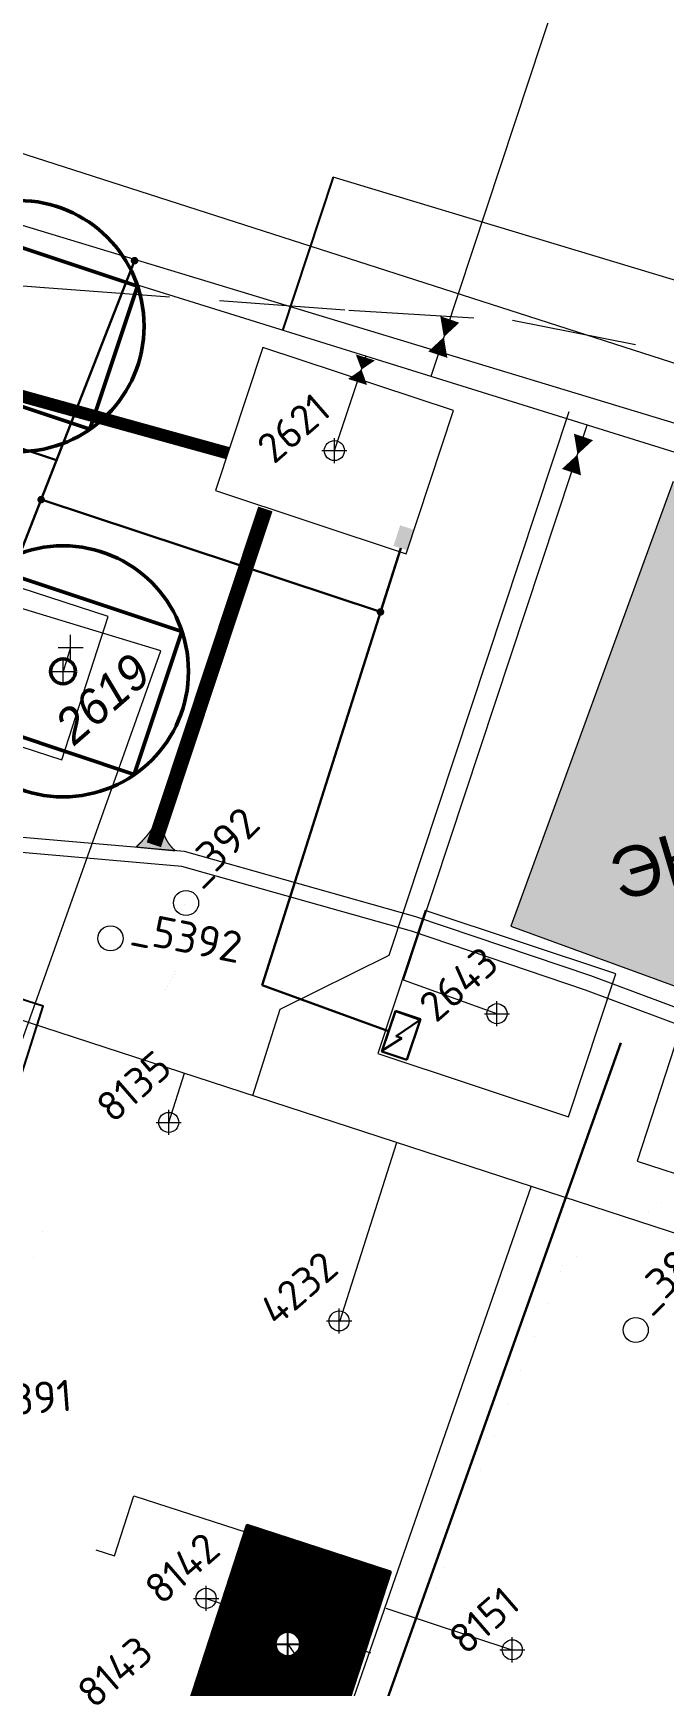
# Model space of a CAD drawing. Header units: millimetres. Extents: x 519 to 9564855, y -810 to 5021775.
# Drawn here: x 9532740 to 9532991, y 5000182 to 5000840 of the extents above; entities that cross this region are included whole.
import ezdxf

# ---------------------------------------------------------------- set-up
doc = ezdxf.new("R2010")
doc.units = ezdxf.units.MM
doc.header["$LTSCALE"] = 2
doc.header["$MEASUREMENT"] = 0
doc.header["$PDMODE"] = 2
doc.header["$PDSIZE"] = 5
doc.linetypes.add('92051501$0$GROUND2', pattern=[35, 25, -10])
for name, color, linetype, lineweight in [('160 скважин на2012 год.Выкидные линии', 5, 'Continuous', 30), ('PPLINE_GAS', 4, 'GAS_LINE', 30), ('SteamInjInfrastructure', 25, 'Continuous', 100), ('Скважины на 2022 год', 60, 'Continuous', 13), ('Скважины на 2024 год-125', 10, 'Continuous', 40), ('Скважины на 2026', 222, 'Continuous', 50), ('Скважины на 2026 доп.', 222, 'Continuous', 50), ('ТХ_Проект. НГ', 244, 'g_122_n', 50), ('Электро', 1, 'Continuous', 30), ('Электроснаб', 1, 'Continuous', 18), ('Электроснабжене', 1, 'Continuous', 18)]:
    doc.layers.add(name, color=color, linetype=linetype, lineweight=lineweight)
for name, color, linetype in [('Existing roads', 41, 'Continuous'), ('Future Roads', 44, 'Continuous'), ('OilColl&Flowlines', 3, 'Continuous'), ('OLD WELLS(dr.bfr2000)', 24, 'Continuous'), ('ROAD_FIELD', 255, '92051501$0$GROUND2'), ('ROAD_GROUND', 9, 'Continuous'), ('Stage 10 wells', 7, 'Continuous'), ('stage 7.frame', 7, 'Continuous'), ('Скважины на 2015 год', 7, 'Continuous'), ('Скважины на 2021 год', 7, 'Continuous'), ('Скважины на 2025 год _ОСМОТР', 5, 'Continuous')]:
    doc.layers.add(name, color=color, linetype=linetype)
doc.styles.add('92051501$0$STANDARD', font='simplex.shx')
doc.styles.add('Elect', font='isocpeur.ttf')
doc.styles.add('Line_GUGK', font='')
doc.styles.get('Line_GUGK').set_extended_font_data('Bm431', italic=True)
doc.linetypes.add('g_122_n', pattern='A,2,-2,3,-0.6,["Н",Line_GUGK,S=2,R=0,X=0,Y=-1],-3,3,-2,8,-2,8,-2,6', length=41.6)
doc.linetypes.add('GAS_LINE', pattern='A,0.5,-0.2,["G",92051501$0$STANDARD,S=0.1,R=0,X=-0.1,Y=-0.05],-0.05', length=0.75)
doc.linetypes.add('STM_LINE', pattern='A,0.5,-0.2,["S",92051501$0$STANDARD,S=0.1,R=0,X=-0.1,Y=-0.05],-0.05', length=0.75)

msp = doc.modelspace()

# ---------------------------------------------------------------- hatches: boundary and pattern name
at = {"layer": 'Existing roads', "lineweight": 0}
msp.add_hatch(color=256, dxfattribs=at).paths.add_polyline_path([(9532792.14234, 5000521.11305), (9532787.2532, 5000522.73078, -0.050105549), (9532781.08603, 5000515.75928), (9532796.58838, 5000514.41575, -0.137428316)])
at = {"layer": 'Скважины на 2015 год', "linetype": 'ByBlock', "lineweight": 0, "ltscale": 5}
h = msp.add_hatch(color=5, dxfattribs=at)
h.paths.add_polyline_path([(9533253.15634, 5000567.20661), (9533202.1, 5000385.25), (9533154.64, 5000402.55), (9533147.79, 5000386.36), (9533079.78, 5000410.72), (9533068.62, 5000433.81), (9532930.38, 5000484.23), (9532995.06, 5000661.42)])
h.paths.add_polyline_path([(9532972.95003, 5000484.57421), (9533189.86787, 5000549.61783), (9533179.46645, 5000584.30613), (9532962.54861, 5000519.26251)], flags=24)
at = {"layer": 'Скважины на 2024 год-125', "linetype": 'ByBlock', "lineweight": 0, "true_color": 0xadddf7}
h = msp.add_hatch(dxfattribs=at)
h.set_pattern_fill('ANSI31', color=141, angle=90)
h.set_pattern_definition([(135, (14530584.43366, -4549658.91241), (-0.0883883476483, -0.0883883476483), [])])
h.paths.add_polyline_path([(9532857.71102, 5000150.97723), (9532882.43238, 5000227.06175), (9532825.36898, 5000245.60277), (9532800.64762, 5000169.51825)])
h.paths.add_polyline_path([(9532836.54, 5000198.29, -1), (9532846.54, 5000198.29, -1)], flags=16)
at = {"layer": 'Электро', "ltscale": 7.5}
msp.add_hatch(color=256, dxfattribs=at).paths.add_polyline_path([(9532891.93521, 5000642.10867), (9532886.31284, 5000643.93473), (9532883.6507, 5000635.73809), (9532889.27307, 5000633.91203)])
at = {"layer": 'Электроснаб', "linetype": 'ByBlock', "lineweight": 0, "ltscale": 7.5}
msp.add_hatch(color=1, dxfattribs=at).paths.add_polyline_path([(9532891.93521, 5000642.10867), (9532886.31284, 5000643.93473), (9532883.6507, 5000635.73809), (9532889.27307, 5000633.91203)])
at = {"layer": 'Электроснабжене', "linetype": 'ByBlock', "lineweight": 0, "ltscale": 7.5}
msp.add_hatch(color=1, dxfattribs=at).paths.add_polyline_path([(9532891.93521, 5000642.10867), (9532886.31284, 5000643.93473), (9532883.6507, 5000635.73809), (9532889.27307, 5000633.91203)])

# ---------------------------------------------------------------- linework, layer by layer
at = {"lineweight": 0, "ltscale": 25}
for p, q in [((9532995.06, 5000661.42), (9532930.38, 5000484.23)), ((9532930.38, 5000484.23), (9533068.62, 5000433.81))]:
    msp.add_line(p, q, dxfattribs=at)
at = {"layer": '160 скважин на2012 год.Выкидные линии', "color": 3, "linetype": 'ByBlock', "lineweight": 0, "ltscale": 80}
msp.add_lwpolyline([(9533123.8, 5000702.9), (9532859.65586, 5000782.65387)], dxfattribs=at)
at = {"layer": 'DEFPOINTS', "color": 1, "lineweight": 0, "ltscale": 80}
msp.add_point((9532924.9, 5000449.4), dxfattribs=at)
at = {"layer": 'Existing roads', "linetype": 'ByBlock', "lineweight": 0, "ltscale": 50, "const_width": 5}
msp.add_lwpolyline([(9532596.59643, 5000733.83721), (9532596.59643, 5000733.83721), (9532817.61535, 5000672.68725)], dxfattribs=at)
at = {"layer": 'Existing roads', "lineweight": 0, "const_width": 6}
msp.add_lwpolyline([(9532832.59064, 5000650.4571), (9532788.17968, 5000516.65669)], dxfattribs=at)
at = {"layer": 'Future Roads', "linetype": 'ByBlock', "lineweight": 0, "ltscale": 25, "const_width": 0.5}
msp.add_lwpolyline([(9532787.2532, 5000522.73078), (9532792.14234, 5000521.11305, 0.14149944), (9532796.76985, 5000514.26177), (9532781.08603, 5000515.75928, 0.050105549), (9532787.2532, 5000522.73078, -1.474464134)], format="xyb", dxfattribs=at)
at = {"layer": 'OilColl&Flowlines', "lineweight": 0}
for p, q in [((9533166.7085, 5000619.67329), (9531812.4663, 5001041.3966)), ((9532860.1, 5000673.7), (9532872.65438, 5000711.24441))]:
    msp.add_line(p, q, dxfattribs=at)
at = {"layer": 'OilColl&Flowlines', "linetype": 'ByBlock', "lineweight": 0, "ltscale": 25}
msp.add_line((9532991.3, 5000983.6), (9532898.51754, 5000703.19039), dxfattribs=at)
at = {"layer": 'OilColl&Flowlines', "lineweight": 25}
msp.add_line((9532859.65586, 5000782.65387), (9532839.43748, 5000721.58846), dxfattribs=at)
at = {"layer": 'OilColl&Flowlines', "color": 3, "linetype": 'ByBlock', "lineweight": 0, "ltscale": 25}
for p, q in [((9532887.70974, 5000462.77029), (9532960.83883, 5000683.78298)), ((9532924.9, 5000449.4), (9532887.70974, 5000462.77029)), ((9532794.1, 5000406.1), (9532800.40321, 5000425.70313))]:
    msp.add_line(p, q, dxfattribs=at)
at = {"layer": 'OilColl&Flowlines', "linetype": 'ByBlock', "lineweight": 0}
msp.add_lwpolyline([(9532906.10259, 5000725.93156, 8, 0, 0), (9532903.72209, 5000718.91972, 0, 8, 0), (9532901.33974, 5000711.90246, 8, 8, 0)], format="xyseb", dxfattribs=at)
at = {"layer": 'OilColl&Flowlines', "lineweight": 0}
msp.add_lwpolyline([(9532869.34528, 5000701.02249, 8, 0, 0), (9532870.91006, 5000705.97267, 0, 8, 0), (9532872.43925, 5000710.81027, 8, 8, 0)], format="xyseb", dxfattribs=at)
at = {"layer": 'OilColl&Flowlines', "color": 3, "linetype": 'ByBlock', "lineweight": 0}
msp.add_lwpolyline([(9532959.36547, 5000679.14757, 8, 0, 0), (9532956.98497, 5000672.13573, 0, 8, 0), (9532954.60262, 5000665.11847, 8, 8, 0)], format="xyseb", dxfattribs=at)
at = {"layer": 'OLD WELLS(dr.bfr2000)', "lineweight": 0}
for centre in [(9532801, 5000493.5), (9532770.9, 5000479.4), (9532980.2, 5000323.4)]:
    msp.add_circle(centre, 5, dxfattribs=at)
at = {"layer": 'PPLINE_GAS', "lineweight": 0, "ltscale": 25}
msp.add_line((9531787.28782, 5001096.71499), (9533579.62579, 5000521.05574), dxfattribs=at)
at = {"layer": 'ROAD_FIELD', "lineweight": 0}
msp.add_lwpolyline([(9532030.0956, 5000784.04744), (9532035.337, 5000784.155), (9532090.937, 5000783.555), (9532214.437, 5000784.055), (9532324.437, 5000772.155), (9532437.137, 5000764.155), (9532559.937, 5000753.255), (9532624.837, 5000748.055), (9532744.537, 5000738.655), (9532865.837, 5000729.655), (9532931.037, 5000725.655), (9533000, 5000711.97154)], dxfattribs=at)
at = {"layer": 'ROAD_FIELD', "lineweight": 0, "const_width": 0.001, "flags": 128}
msp.add_lwpolyline([(9532795.53243, 5000508.41682), (9532804.47629, 5000479.7776), (9532751.87439, 5000385.15449), (9532703.417, 5000246.992), (9532674.674, 5000147.178), (9532646.09891, 5000074.12476), (9532641.8908, 5000062.91016)], dxfattribs=at)
at = {"layer": 'ROAD_FIELD', "color": 9, "lineweight": 0, "const_width": 0.001, "flags": 128}
msp.add_lwpolyline([(9533000, 5000123.24644), (9532971.5126, 5000148.48057), (9532941.38218, 5000162.85183), (9532907.24838, 5000147.30626), (9532883.96576, 5000155.51839), (9532885.034, 5000181.343), (9532914.78103, 5000258.17039), (9532950.96912, 5000349.06251), (9533000, 5000380.1483)], dxfattribs=at)
at = {"layer": 'ROAD_GROUND', "lineweight": 0}
for points in [[(9533408.91966, 5000281.15628), (9533364.87784, 5000295.14036), (9533321.38976, 5000317.23271), (9533258.4517, 5000348.85183), (9533193.98863, 5000379.32892), (9533094.35272, 5000415.17801), (9533023.68296, 5000441.46677), (9533002.10473, 5000449.54982), (9532962.24392, 5000464.48139), (9532892.62495, 5000488.02162), (9532800.37819, 5000514.01935), (9532724.99548, 5000520.55251), (9532672.76269, 5000521.55506), (9532624.39613, 5000521.45534), (9532578.87173, 5000526.39291), (9532502.91185, 5000556.91605), (9532330.26623, 5000634.53656), (9532269.59146, 5000656.60012), (9532183.36746, 5000683.13828), (9531915.45347, 5000755.06708), (9531782.70935, 5000788.47934), (9531689.13653, 5000807.97368), (9531646.07461, 5000819.66362)], [(9533407.10388, 5000275.43763), (9533362.59616, 5000289.56964), (9533318.68424, 5000311.8773), (9533255.8223, 5000343.45818), (9533191.68537, 5000373.78108), (9533092.29104, 5000409.54325), (9533021.58463, 5000435.84564), (9533000, 5000443.93109), (9532960.23008, 5000458.82861), (9532890.84905, 5000482.28839), (9532799.29581, 5000508.09066), (9532724.67852, 5000514.55749), (9532672.7113, 5000515.55494), (9532624.07787, 5000515.45467), (9532577.40226, 5000520.5171), (9532500.56215, 5000551.39395), (9532328.00776, 5000628.97344), (9532267.68254, 5000650.90989), (9532181.70654, 5000677.37172), (9531913.94322, 5000749.26007), (9531781.36465, 5000782.63066), (9531687.73747, 5000802.13633), (9531644.50269, 5000813.87319)]]:
    msp.add_lwpolyline(points, dxfattribs=at)
at = {"layer": 'Stage 10 wells', "color": 0, "linetype": 'ByBlock', "lineweight": 0}
msp.add_lwpolyline([(9532877.48202, 5000433.47759), (9532953.46255, 5000408.33701), (9532972.31798, 5000465.32241), (9532896.33745, 5000490.46299)], close=True, dxfattribs=at)
msp.add_circle((9532924.9, 5000449.4), 4, dxfattribs=at)
msp.add_point((9532924.9, 5000449.4), dxfattribs=at)
at = {"layer": 'stage 7.frame', "color": 0, "linetype": 'ByBlock', "lineweight": 0}
msp.add_lwpolyline([(9532812.68202, 5000657.77759), (9532888.66254, 5000632.63702), (9532907.51798, 5000689.62241), (9532831.53745, 5000714.76299)], close=True, dxfattribs=at)
msp.add_circle((9532860.1, 5000673.7), 4, dxfattribs=at)
at = {"layer": 'stage 7.frame', "color": 0, "linetype": 'ByBlock', "lineweight": 0, "ltscale": 80}
msp.add_point((9532860.1, 5000673.7), dxfattribs=at)
at = {"layer": 'SteamInjInfrastructure', "color": 6, "linetype": 'STM_LINE', "lineweight": 0, "ltscale": 15}
for p, q in [((9532790.92888, 5000593.92108), (9532623, 5000645)), ((9532465.117, 4999680.29), (9532790.92888, 5000593.92108))]:
    msp.add_line(p, q, dxfattribs=at)
at = {"layer": 'Скважины на 2021 год', "lineweight": 0}
msp.add_line((9532765.11277, 5000235.87102), (9532772.47384, 5000233.48358), dxfattribs=at)
at = {"layer": 'Скважины на 2021 год', "lineweight": 0, "ltscale": 50}
msp.add_lwpolyline([(9532772.47384, 5000233.48358), (9532780.22825, 5000257.39238), (9532825.38612, 5000242.71969)], dxfattribs=at)
at = {"layer": 'Скважины на 2021 год', "lineweight": 0}
for centre in [(9532794.1, 5000406.1), (9532862, 5000327), (9532809, 5000216.5), (9532931, 5000196)]:
    msp.add_circle(centre, 4, dxfattribs=at)
at = {"layer": 'Скважины на 2021 год', "lineweight": 0, "ltscale": 50}
for p in [(9532794.1, 5000406.1), (9532809, 5000216.5)]:
    msp.add_point(p, dxfattribs=at)
at = {"layer": 'Скважины на 2021 год', "lineweight": 0}
for p in [(9532862, 5000327), (9532931, 5000196)]:
    msp.add_point(p, dxfattribs=at)
at = {"layer": 'Скважины на 2022 год', "color": 0, "lineweight": 0}
msp.add_lwpolyline([(9532980.78723, 5000390.62898), (9533056.87175, 5000365.90762), (9533075.41277, 5000422.97102), (9532999.32825, 5000447.69238)], close=True, dxfattribs=at)
at = {"layer": 'Скважины на 2024 год-125', "color": 0, "linetype": 'ByBlock', "lineweight": 0}
msp.add_line((9532841.54, 5000198.29), (9532864.3, 5000165.4), dxfattribs=at)
msp.add_lwpolyline([(9532675.38723, 5000575.22898), (9532751.47175, 5000550.50762), (9532770.01277, 5000607.57102), (9532693.92825, 5000632.29238)], close=True, dxfattribs=at)
at = {"layer": 'Скважины на 2024 год-125'}
msp.add_lwpolyline([(9532857.71102, 5000150.97723), (9532882.43238, 5000227.06175), (9532825.36898, 5000245.60277), (9532800.64762, 5000169.51825)], close=True, dxfattribs=at)
at = {"layer": 'Скважины на 2024 год-125', "ltscale": 50}
msp.add_circle((9532841.54, 5000198.29), 5, dxfattribs=at)
at = {"layer": 'Скважины на 2024 год-125', "lineweight": 25}
msp.add_point((9532841.54, 5000198.29), dxfattribs=at)
at = {"layer": 'Скважины на 2025 год _ОСМОТР', "color": 0, "linetype": 'ByBlock', "lineweight": -2, "ltscale": 50}
msp.add_lwpolyline([(9532699.19632, 5000403.74553), (9532725.85178, 5000395.25044), (9532744.07087, 5000452.41743), (9532667.84822, 5000476.70956), (9532657.00596, 5000442.68924)], dxfattribs=at)
at = {"layer": 'Скважины на 2026', "lineweight": 5}
msp.add_line((9532755, 5000595.3), (9532751.97, 5000585.76), dxfattribs=at)
at = {"layer": 'Скважины на 2026 доп.'}
for points in [[(9532705.7463, 5000764.438), (9532686.78594, 5000707.51257), (9532762.68652, 5000682.23209), (9532781.64688, 5000739.15752)], [(9532723.4463, 5000626.898), (9532704.48594, 5000569.97257), (9532780.38652, 5000544.69209), (9532799.34688, 5000601.61752)]]:
    msp.add_lwpolyline(points, close=True, dxfattribs=at)
for centre, radius in [((9532734.27, 5000723.3), 50), ((9532751.97, 5000585.76), 50), ((9532751.97, 5000585.76), 4.96016)]:
    msp.add_circle(centre, radius, dxfattribs=at)
at = {"layer": 'Скважины на 2026 доп.', "lineweight": 0}
for p in [(9532755, 5000595.3), (9532751.97, 5000585.76)]:
    msp.add_point(p, dxfattribs=at)
at = {"layer": 'ТХ_Проект. НГ', "color": 3, "linetype": 'ByBlock', "lineweight": 0, "ltscale": 0.3}
for p, q in [((9532881.95714, 5000472.64581), (9532953.64687, 5000689.22172)), ((9532449.92272, 5000539.94057, -26.3698), (9533346.66644, 5000247.65123, -0.1387)), ((9532838.5466, 5000451.18844), (9532881.95714, 5000472.64581)), ((9532827.56049, 5000416.85134, -15.32333), (9532838.5466, 5000451.18844)), ((9532862.3, 5000326.8), (9532885.00995, 5000398.12596, -13.64285)), ((9532938.54376, 5000380.67687, -12.0769), (9532737.99035, 4999804.02127)), ((9532809, 5000216.5), (9532874.55742, 5000194.81295)), ((9532930.9201, 5000195.91057), (9532880.74212, 5000212.51355))]:
    msp.add_line(p, q, dxfattribs=at)
at = {"layer": 'Электро'}
for p, q in [((9532780.4795, 5000749.3454, -0.00006), (9532743.25415, 5000654.15751, -0.00006)), ((9532591.37015, 5000721.78694, 0), (9532749.41825, 5000669.91957, 0)), ((9532705.11371, 5000556.87041), (9532743.25415, 5000654.15751)), ((9532878.48267, 5000609.41285), (9532743.25415, 5000654.15751)), ((9532886.54078, 5000634.78492), (9532831.28789, 5000460.81356)), ((9532886.54078, 5000634.78492), (9532878.48267, 5000609.41285)), ((9532881.69544, 5000442.47373), (9532831.28789, 5000460.81356)), ((9532878.98213, 5000434.39271), (9532884.40875, 5000450.55475)), ((9532884.47037, 5000450.43084), (9532879.18789, 5000434.69809)), ((9532884.40875, 5000450.55475), (9532894.43142, 5000447.18951)), ((9532894.32531, 5000446.97677), (9532884.47037, 5000450.43084)), ((9532884.78616, 5000440.38807), (9532894.32531, 5000446.97677)), ((9532894.43142, 5000447.18951), (9532889.0048, 5000431.02747)), ((9532794.3704, 4999933.12281, 0), (9532974.31657, 5000437.72298, 0)), ((9532879.18789, 5000434.69809), (9532887.0379, 5000439.63202)), ((9532887.0379, 5000439.63202), (9532884.78616, 5000440.38807)), ((9532889.0048, 5000431.02747), (9532878.98213, 5000434.39271))]:
    msp.add_line(p, q, dxfattribs=at)
at = {"layer": 'Электро', "ltscale": 25, "const_width": 1.5, "elevation": -0.00006}
msp.add_lwpolyline([(9532779.76621, 5000749.57716, 1), (9532781.1928, 5000749.11364, 1)], format="xyb", close=True, dxfattribs=at)
at = {"layer": 'Электро', "ltscale": 25, "const_width": 1.5}
for points in [[(9532742.54085, 5000654.38925, 1), (9532743.96743, 5000653.92572, 1)], [(9532877.76937, 5000609.64461, 1), (9532879.19596, 5000609.18108, 1)]]:
    msp.add_lwpolyline(points, format="xyb", close=True, dxfattribs=at)
at = {"layer": 'Электроснаб', "color": 1, "linetype": 'ByBlock', "lineweight": 0}
for p, q in [((9532780.4795, 5000749.3454, -0.00006), (9532743.25415, 5000654.15751, -0.00006)), ((9532705.11371, 5000556.87041), (9532743.25415, 5000654.15751)), ((9532878.48267, 5000609.41285), (9532743.25415, 5000654.15751)), ((9532886.54078, 5000634.78492), (9532831.28789, 5000460.81356)), ((9532886.54078, 5000634.78492), (9532878.48267, 5000609.41285)), ((9532881.69544, 5000442.47373), (9532831.28789, 5000460.81356)), ((9532878.98213, 5000434.39271), (9532884.40875, 5000450.55475)), ((9532884.47037, 5000450.43084), (9532879.18789, 5000434.69809)), ((9532884.40875, 5000450.55475), (9532894.43142, 5000447.18951)), ((9532894.32531, 5000446.97677), (9532884.47037, 5000450.43084)), ((9532884.78616, 5000440.38807), (9532894.32531, 5000446.97677)), ((9532894.43142, 5000447.18951), (9532889.0048, 5000431.02747)), ((9532794.3704, 4999933.12281, 0), (9532974.31657, 5000437.72298, 0)), ((9532879.18789, 5000434.69809), (9532887.0379, 5000439.63202)), ((9532887.0379, 5000439.63202), (9532884.78616, 5000440.38807)), ((9532889.0048, 5000431.02747), (9532878.98213, 5000434.39271))]:
    msp.add_line(p, q, dxfattribs=at)
at = {"layer": 'Электроснаб', "color": 1, "lineweight": 0, "elevation": 0}
msp.add_lwpolyline([(9531795.86849, 5000941.34688), (9532302.32175, 5000787.16727), (9532332.29285, 5000885.97086), (9533382.8206, 5000567.30357), (9533336.82535, 5000428.17179), (9533473.27463, 5000382.62667), (9533325.68178, 5000050.40536), (9533368.26023, 5000030.52289), (9533255.8255, 4999789.74309), (9533242.07577, 4999795.29193)], dxfattribs=at)
at = {"layer": 'Электроснаб', "color": 1, "linetype": 'ByBlock', "lineweight": 0, "ltscale": 25, "const_width": 1.5, "elevation": -0.00006}
msp.add_lwpolyline([(9532779.76621, 5000749.57716, 1), (9532781.1928, 5000749.11364, 1)], format="xyb", close=True, dxfattribs=at)
at = {"layer": 'Электроснаб', "color": 1, "linetype": 'ByBlock', "lineweight": 0, "ltscale": 25, "const_width": 1.5}
for points in [[(9532742.54085, 5000654.38925, 1), (9532743.96743, 5000653.92572, 1)], [(9532877.76937, 5000609.64461, 1), (9532879.19596, 5000609.18108, 1)]]:
    msp.add_lwpolyline(points, format="xyb", close=True, dxfattribs=at)
at = {"layer": 'Электроснабжене', "color": 1, "linetype": 'ByBlock', "lineweight": 0}
for p, q in [((9532780.4795, 5000749.3454, -0.00006), (9532743.25415, 5000654.15751, -0.00006)), ((9532705.11371, 5000556.87041), (9532743.25415, 5000654.15751)), ((9532878.48267, 5000609.41285), (9532743.25415, 5000654.15751)), ((9532886.54078, 5000634.78492), (9532831.28789, 5000460.81356)), ((9532886.54078, 5000634.78492), (9532878.48267, 5000609.41285)), ((9532881.69544, 5000442.47373), (9532831.28789, 5000460.81356)), ((9532878.98213, 5000434.39271), (9532884.40875, 5000450.55475)), ((9532884.47037, 5000450.43084), (9532879.18789, 5000434.69809)), ((9532884.40875, 5000450.55475), (9532894.43142, 5000447.18951)), ((9532894.32531, 5000446.97677), (9532884.47037, 5000450.43084)), ((9532884.78616, 5000440.38807), (9532894.32531, 5000446.97677)), ((9532894.43142, 5000447.18951), (9532889.0048, 5000431.02747)), ((9532794.3704, 4999933.12281, 0), (9532974.31657, 5000437.72298, 0)), ((9532879.18789, 5000434.69809), (9532887.0379, 5000439.63202)), ((9532887.0379, 5000439.63202), (9532884.78616, 5000440.38807)), ((9532889.0048, 5000431.02747), (9532878.98213, 5000434.39271))]:
    msp.add_line(p, q, dxfattribs=at)
at = {"layer": 'Электроснабжене', "color": 1, "lineweight": 0, "elevation": 0}
msp.add_lwpolyline([(9531793.90612, 5000941.94429), (9532302.32175, 5000787.16727), (9532332.29285, 5000885.97086), (9533382.8206, 5000567.30357), (9533337.53384, 5000427.9353), (9533473.27463, 5000382.62667), (9533325.68178, 5000050.40536), (9533368.26023, 5000030.52289), (9533255.8255, 4999789.74309), (9533242.07577, 4999795.29193)], dxfattribs=at)
at = {"layer": 'Электроснабжене', "color": 1, "linetype": 'ByBlock', "lineweight": 0, "ltscale": 25, "const_width": 1.5, "elevation": -0.00006}
msp.add_lwpolyline([(9532779.76621, 5000749.57716, 1), (9532781.1928, 5000749.11364, 1)], format="xyb", close=True, dxfattribs=at)
at = {"layer": 'Электроснабжене', "color": 1, "linetype": 'ByBlock', "lineweight": 0, "ltscale": 25, "const_width": 1.5}
for points in [[(9532742.54085, 5000654.38925, 1), (9532743.96743, 5000653.92572, 1)], [(9532877.76937, 5000609.64461, 1), (9532879.19596, 5000609.18108, 1)]]:
    msp.add_lwpolyline(points, format="xyb", close=True, dxfattribs=at)

# ---------------------------------------------------------------- texts
at = {"color": 19, "lineweight": 0, "insert": (9532963.25981, 5000529.10975), "char_height": 10, "attachment_point": 1, "rotation": 16.69155603, "style": 'Elect'}
msp.add_mtext('{\\fArial|b0|i0|c204|p34;\\P\\H2x;ЭКОЛ\\\\ПОЛИГОН}', dxfattribs=at)
at = {"layer": 'OLD WELLS(dr.bfr2000)', "lineweight": 0, "style": 'Elect'}
for s, rotation, p in [(' _392', 44.99999992, (9532801, 5000493.5)), (' _5392', 348.72102396, (9532770.61085, 5000479.5926)), (' _380', 44.99999992, (9532980.2, 5000323.4)), (' _380', 44.99999992, (9532980.2, 5000323.4)), (' _5391', 4.43185501, (9532706.4, 5000287.4))]:
    msp.add_text(s, height=12.5, rotation=rotation, dxfattribs=at).set_placement(p)
at = {"layer": 'Stage 10 wells', "color": 0, "linetype": 'ByBlock', "lineweight": 0, "style": 'Elect'}
msp.add_text('2643', height=12, rotation=41, dxfattribs=at).set_placement((9532900.60648, 5000445.41184))
at = {"layer": 'stage 7.frame', "color": 0, "linetype": 'ByBlock', "lineweight": 0, "style": 'Elect'}
msp.add_text('2621', height=12, rotation=41, dxfattribs=at).set_placement((9532836.0161, 5000667.93946))
at = {"layer": 'Скважины на 2021 год', "lineweight": 0, "style": 'Elect'}
for s, p in [('8135', (9532771.88016, 5000405.31469)), ('8142', (9532791.17771, 5000213.39295)), ('8151', (9532912.37146, 5000193.45142)), ('8143', (9532764.30144, 5000172.07121))]:
    msp.add_text(s, height=12, rotation=41, dxfattribs=at).set_placement(p)
at = {"layer": 'Скважины на 2021 год', "style": 'Elect'}
msp.add_text('4232', height=12, rotation=41, dxfattribs=at).set_placement((9532837.03836, 5000324.39271))
at = {"layer": 'Скважины на 2024 год-125', "lineweight": 0, "style": 'Line_GUGK'}
msp.add_text('315', height=12, rotation=35, dxfattribs=at).set_placement((9532825.89931, 5000201.1191))
at = {"layer": 'Скважины на 2026 доп.', "lineweight": 50, "insert": (9532747.35492, 5000566.50816), "char_height": 14, "attachment_point": 1, "rotation": 41, "style": 'Line_GUGK'}
msp.add_mtext_dynamic_manual_height_columns('2619', width=1.0913195, gutter_width=5, heights=[0], dxfattribs=at)

doc.saveas('drawing.dxf')
